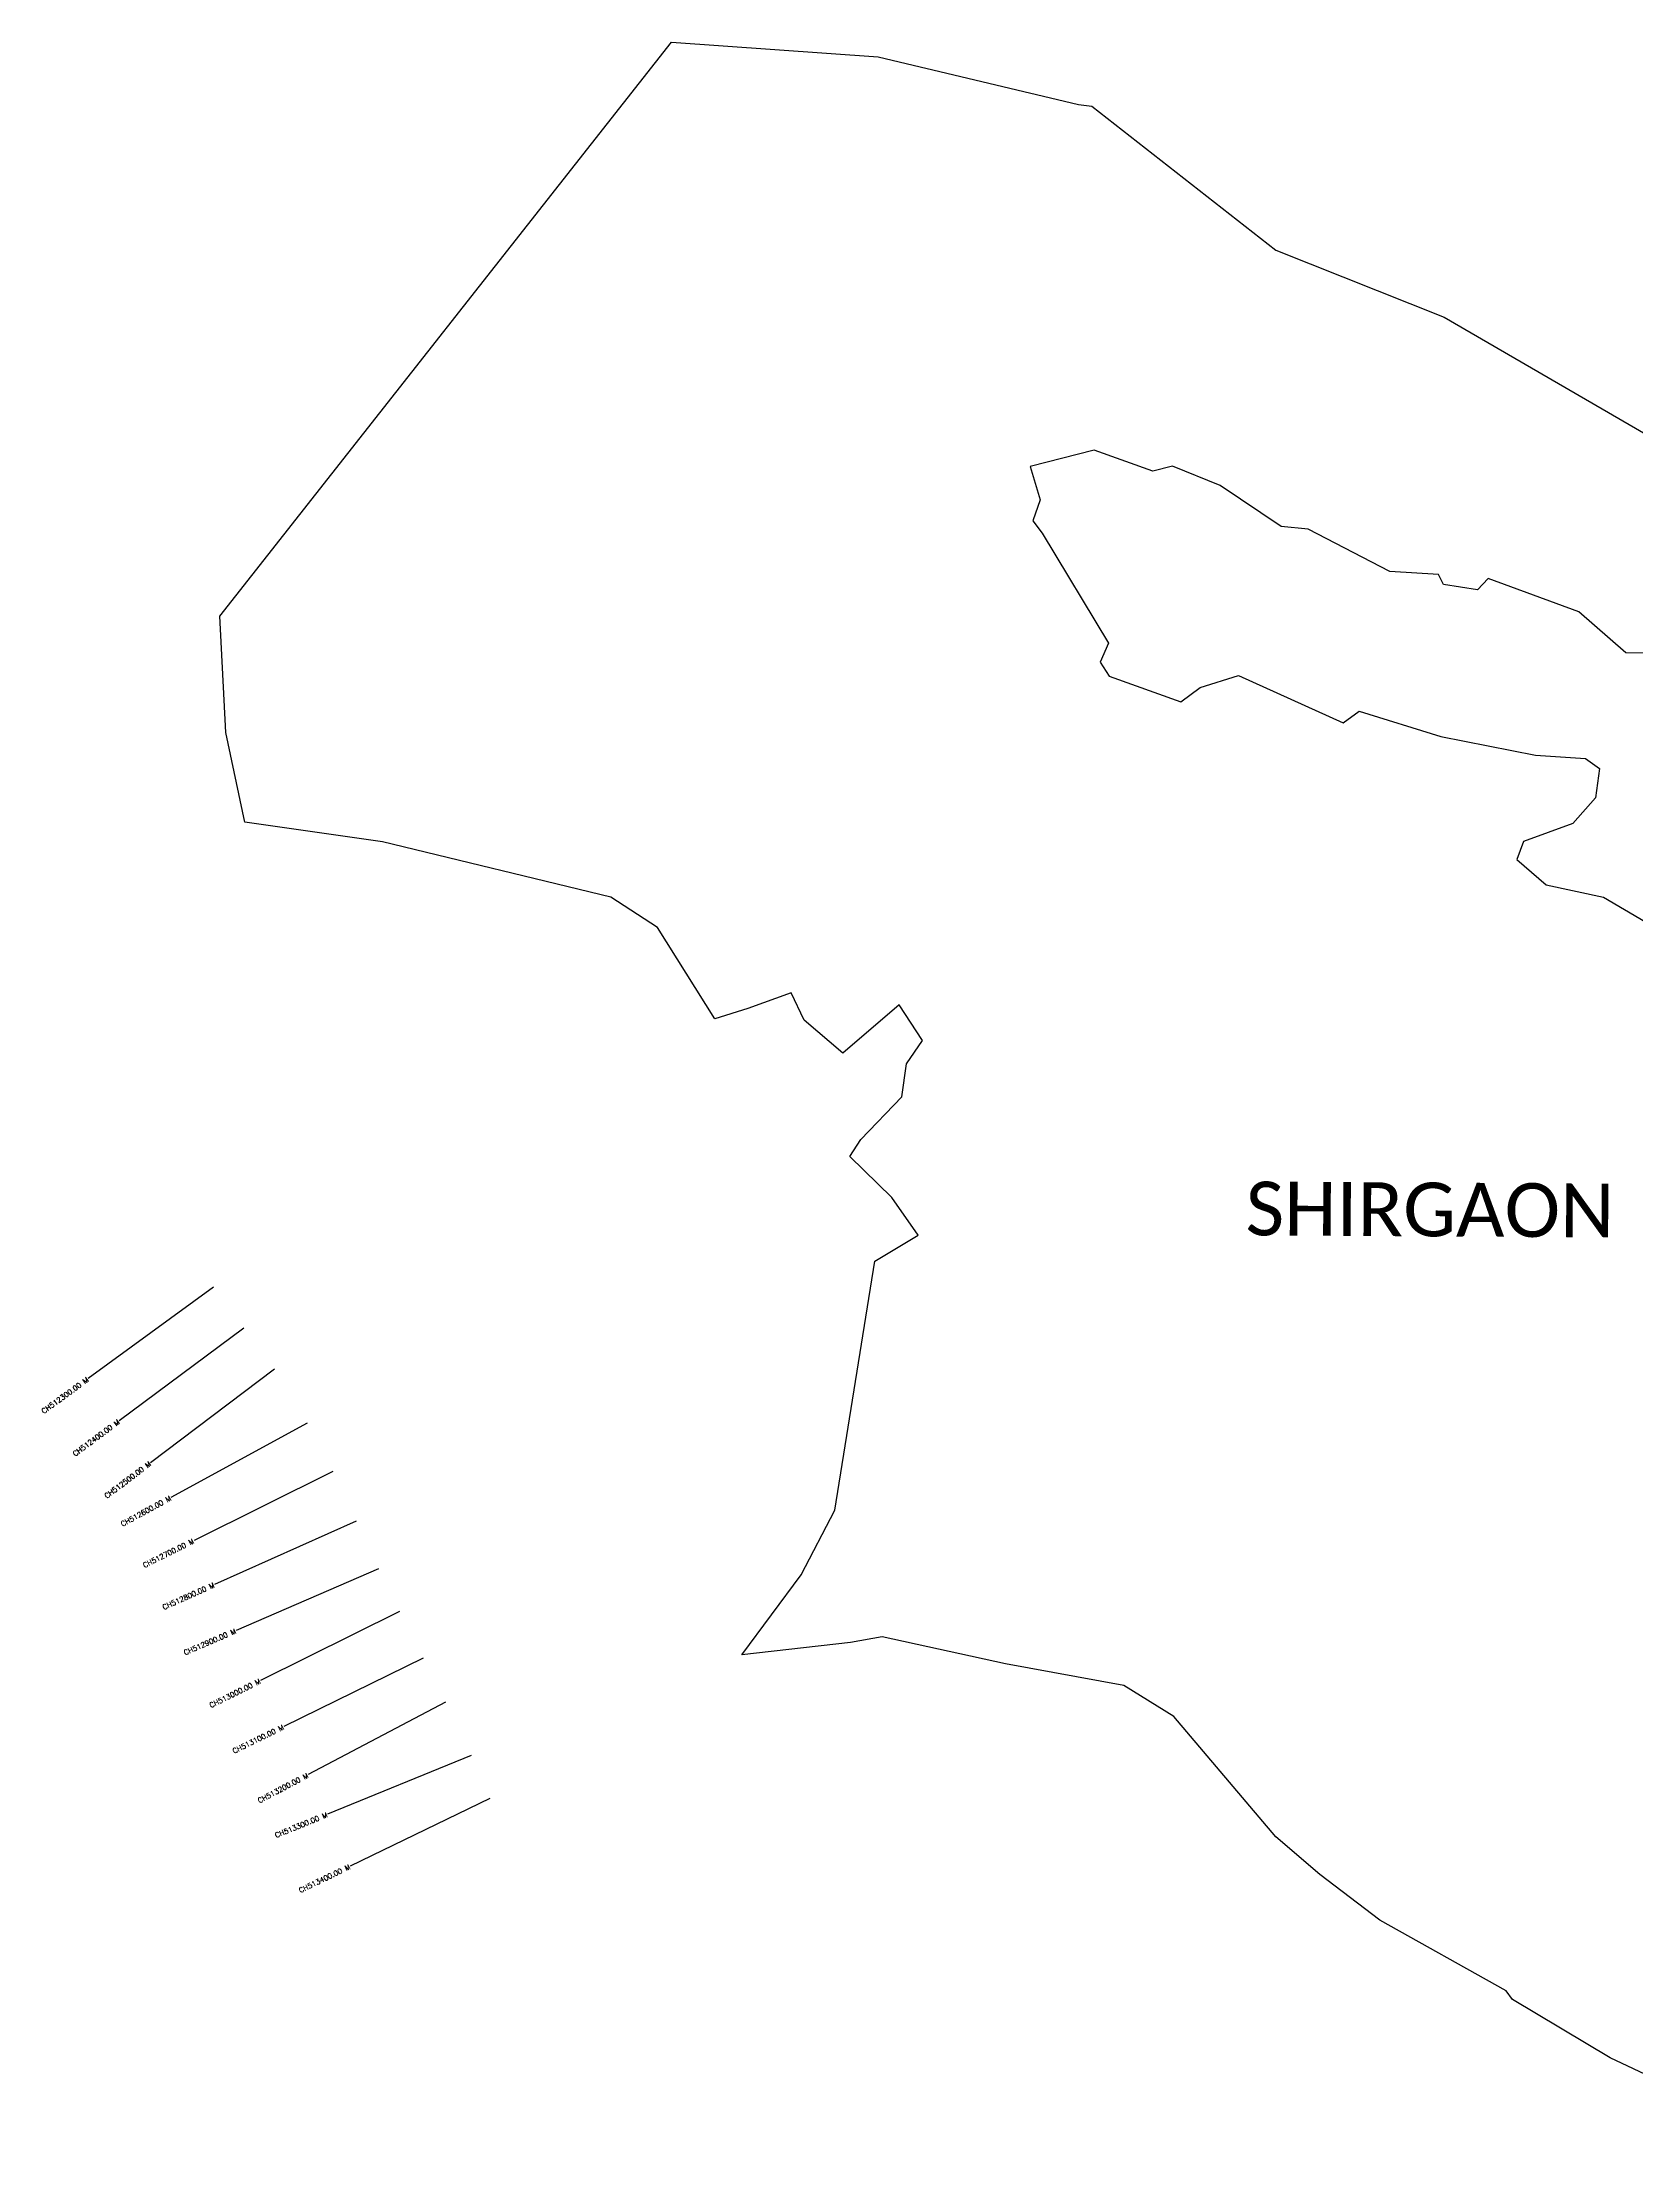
# Model space of a CAD drawing. Header units: metres. Extents: x 316521 to 322015, y 1880764 to 1885164.
# Drawn here: x 316521 to 319604, y 1881084 to 1885164 of the extents above; entities that cross this region are included whole.
import ezdxf
from ezdxf.enums import TextEntityAlignment as Align

# ---------------------------------------------------------------- set-up
doc = ezdxf.new("R2010")
doc.units = ezdxf.units.M
for name, color, linetype in [('CS', 134, 'Continuous'), ('CSMark', 6, 'Continuous'), ('village', 3, 'Continuous'), ('VILLAGE NAME', 250, 'Continuous')]:
    doc.layers.add(name, color=color, linetype=linetype)
doc.styles.get("Standard").update_dxf_attribs({"font": 'simplex.shx'})

msp = doc.modelspace()

# ---------------------------------------------------------------- linework, layer by layer
at = {"layer": 'CS'}
for p, q in [((316852.3, 1882758.9), (316609.8, 1882582.2)), ((316910.8, 1882679.4), (316669.9, 1882500.6)), ((316970.1, 1882600.2), (316730.5, 1882419.7)), ((317033.5, 1882496.1), (316770, 1882352.6)), ((317083.2, 1882402.9), (316814.6, 1882269.4)), ((317128.1, 1882306.8), (316854.2, 1882184.4)), ((317171, 1882214.5), (316895.7, 1882095.4)), ((317211.9, 1882132), (316943.2, 1881998.6)), ((317257.3, 1882042.2), (316988.1, 1881909.9)), ((317300.7, 1881957.1), (317035.4, 1881816.9)), ((317350.6, 1881853.8), (317072.8, 1881740.3)), ((317386.7, 1881770.8), (317116.6, 1881640.1))]:
    msp.add_line(p, q, dxfattribs=at)
at = {"layer": 'village', "color": 4}
for points in [[(319946.4, 1881084.3, 0), (319552.6, 1881269.7, 0), (319363.8, 1881382.3, 0), (319351, 1881399.3, 0), (319106.9, 1881535.5, 0), (318990.9, 1881623.7, 0), (318906, 1881697, 0), (318708.6, 1881929, 0), (318612.1, 1881989.3, 0), (318383.3, 1882031.2, 0), (318144.8, 1882083.5, 0), (318084, 1882072.5, 0), (317873.8, 1882048.3, 0), (317988.4, 1882203.3, 0), (318053.1, 1882327.7, 0), (318130.5, 1882809, 0), (318214.4, 1882859, 0), (318163.7, 1882931.9, 0), (318082.6, 1883011.6, 0), (318103.9, 1883044.3, 0), (318183.1, 1883126.6, 0), (318192.1, 1883190.6, 0), (318222.9, 1883235.5, 0), (318177.5, 1883304.3, 0), (318069, 1883211.1, 0), (317994.4, 1883274.9, 0), (317969.2, 1883327.4, 0), (317885.3, 1883297.6, 0), (317821.4, 1883277.4, 0), (317710.8, 1883453.9, 0), (317620.2, 1883512.6, 0), (317179.2, 1883619.4, 0), (316912.5, 1883657.5, 0), (316876.2, 1883830.9, 0), (316864.2, 1884055.4, 0), (317737.8, 1885164.4, 0), (317737.8, 1885164.4, 0), (318137.4, 1885136.3, 0), (318524.6, 1885044.4, 0), (318550.4, 1885040.6, 0), (318906.2, 1884762.5, 0), (319231.6, 1884633.1, 0), (319809.9, 1884297.5, 0)], [(319709.1, 1883983, 0), (319582.6, 1883984.4, 0), (319491.5, 1884063.8, 0), (319316.8, 1884128.4, 0), (319296.1, 1884106.4, 0), (319229.9, 1884116.9, 0), (319220.6, 1884135.9, 0), (319126.7, 1884141.9, 0), (318968.6, 1884223.7, 0), (318916.2, 1884228.7, 0), (318798.4, 1884308, 0), (318706.1, 1884345.2, 0), (318668.3, 1884335.3, 0), (318555.1, 1884376, 0), (318431.1, 1884344.9, 0), (318450.5, 1884280.2, 0), (318436.2, 1884239.4, 0), (318454.5, 1884215.9, 0), (318582.8, 1884003, 0), (318566.4, 1883966.7, 0), (318584.1, 1883939.3, 0), (318722.1, 1883890.1, 0), (318759.5, 1883917.4, 0), (318833.9, 1883940.7, 0), (319036.3, 1883849.4, 0), (319066.8, 1883872, 0), (319225, 1883823.1, 0), (319407.7, 1883786.8, 0), (319504.6, 1883780.5, 0), (319531.9, 1883761.2, 0), (319524.1, 1883704.3, 0), (319479.9, 1883654.9, 0), (319384.5, 1883620, 0), (319371.8, 1883584.9, 0), (319428.4, 1883536.4, 0), (319539.4, 1883512.4, 0), (319742.7, 1883393.4, 0)]]:
    msp.add_polyline3d(points, dxfattribs=at)

# ---------------------------------------------------------------- texts
at = {"layer": 'CSMark'}
for s, rotation, p in [('CH512300.00 M', 36.0832, (316609, 1882581.6)), ('CH512400.00 M', 36.5802, (316669.1, 1882500)), ('CH512500.00 M', 36.9899, (316729.7, 1882419.1)), ('CH512600.00 M', 28.5816, (316769.2, 1882352.1)), ('CH512700.00 M', 26.4333, (316813.7, 1882269)), ('CH512800.00 M', 24.0831, (316853.3, 1882184)), ('CH512900.00 M', 23.3914, (316894.8, 1882095)), ('CH513000.00 M', 26.392, (316942.3, 1881998.2)), ('CH513100.00 M', 26.1659, (316987.2, 1881909.5)), ('CH513200.00 M', 27.8527, (317034.6, 1881816.4)), ('CH513300.00 M', 22.2172, (317071.9, 1881740)), ('CH513400.00 M', 25.818, (317115.7, 1881639.7))]:
    msp.add_text(s, height=10, rotation=rotation, dxfattribs=at).set_placement(p, align=Align.MIDDLE_RIGHT)
at = {"layer": 'VILLAGE NAME', "insert": (318848, 1882963), "char_height": 104.042, "attachment_point": 1, "rotation": 359.6762}
msp.add_mtext_dynamic_manual_height_columns('{\\fCalibri|b0|i0|c0|p34;SHIRGAON}', width=1306.667, gutter_width=520.2, heights=[0], dxfattribs=at)

doc.saveas('drawing.dxf')
